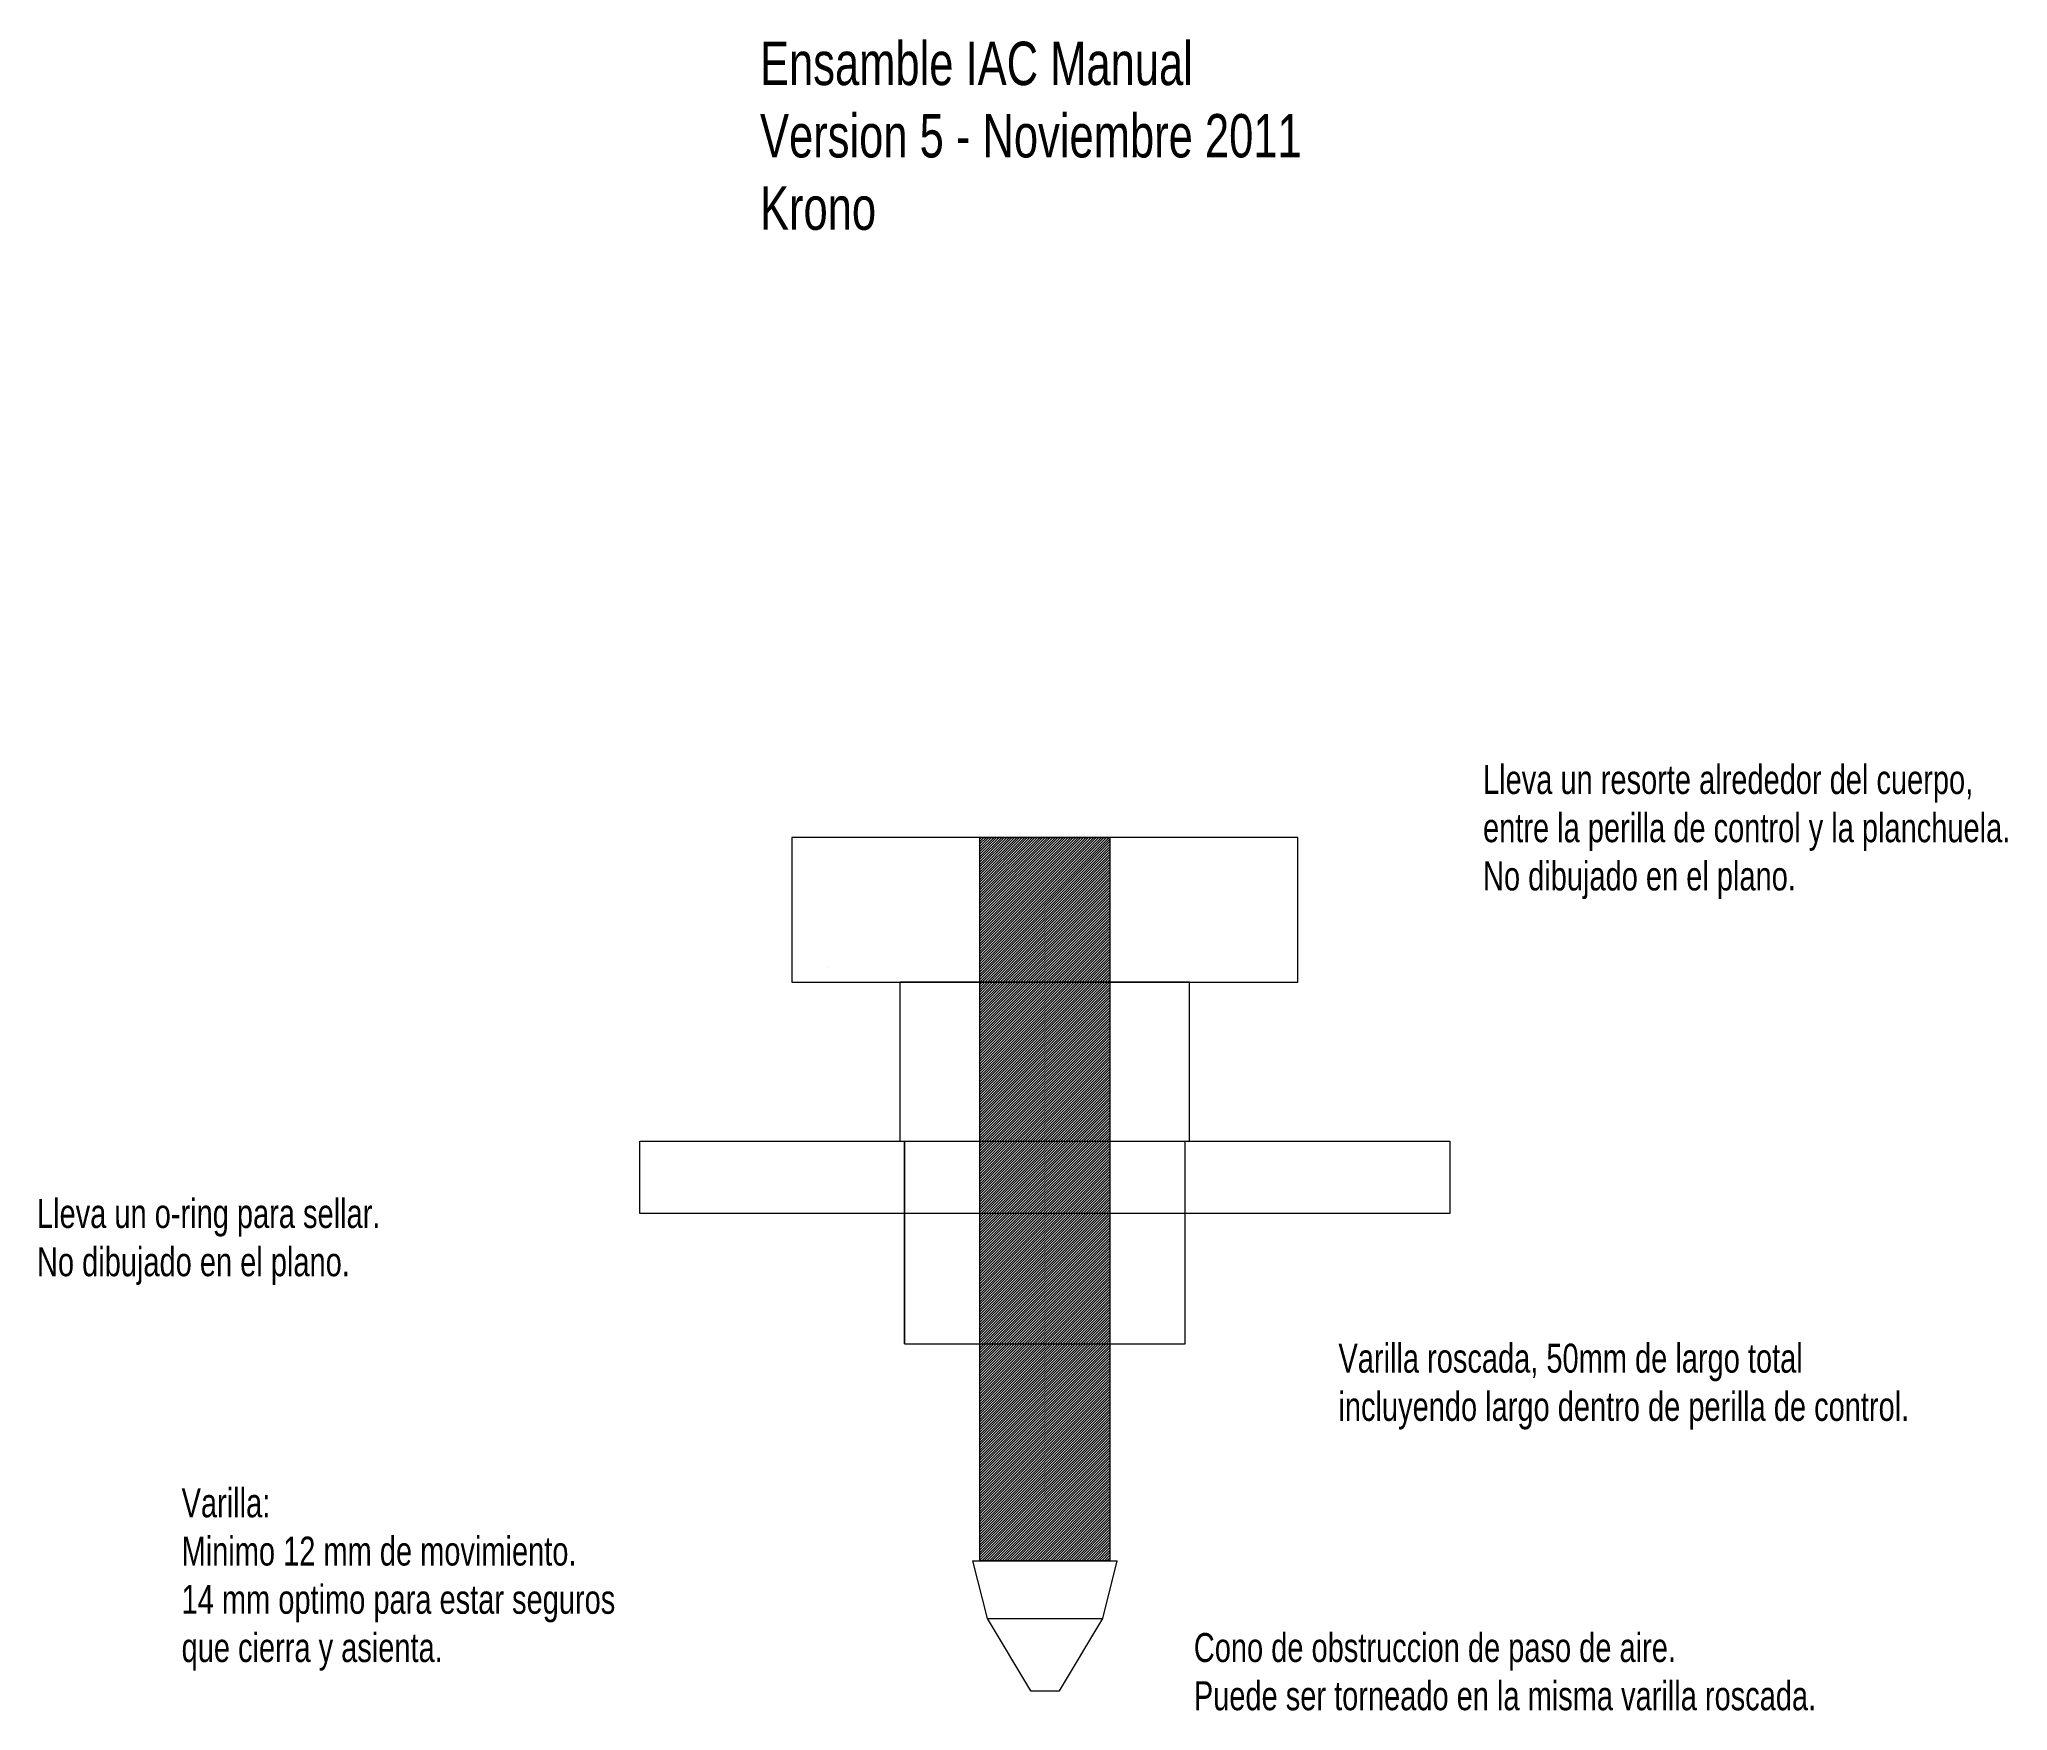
# Model space of a CAD drawing. Extents: x -60 to 76, y -25 to 90.
import ezdxf

# ---------------------------------------------------------------- set-up
doc = ezdxf.new("R2010")
doc.units = 0
for name, color, linetype, lineweight in [('cono', 7, 'CONTINUOUS', 0), ('lateral', 7, 'CONTINUOUS', 0), ('medidas', 5, 'CONTINUOUS', 0), ('roscas', 4, 'CONTINUOUS', 0)]:
    doc.layers.add(name, color=color, linetype=linetype, lineweight=lineweight)
doc.styles.get("Standard").update_dxf_attribs({"font": 'txt', "width": 0.75})

msp = doc.modelspace()

# ---------------------------------------------------------------- hatches: boundary and pattern name
at = {"layer": 'roscas'}
h = msp.add_hatch(dxfattribs=at)
h.set_pattern_fill('ANSI31', color=256, style=0)
h.set_pattern_definition([(45, (0, 0), (-0.08838835, 0.08838835), [])])
h.paths.add_polyline_path([(5.2, -15), (5.2, 35), (14.2, 35), (14.2, -15)])

# ---------------------------------------------------------------- linework, layer by layer
at = {"layer": 'cono'}
for p, q in [((4.7, -15), (14.7, -15)), ((4.7, -15), (5.7, -19)), ((13.7, -19), (14.7, -15)), ((5.7, -19), (13.7, -19)), ((5.7, -19), (8.7, -24)), ((10.7, -24), (13.7, -19)), ((8.7, -24), (10.7, -24))]:
    msp.add_line(p, q, dxfattribs=at)
at = {"layer": 'lateral'}
for p, q in [((27.2, 35), (-7.8, 35)), ((-7.8, 35), (-7.8, 25)), ((27.2, 25), (27.2, 35)), ((-5.3, 26), (-5.3, 26)), ((-7.8, 25), (27.2, 25)), ((-0.3, 14), (-0.3, 25)), ((19.7, 25), (-0.3, 25)), ((19.7, 14), (19.7, 25)), ((-18.3, 14), (37.7, 14)), ((-18.3, 9), (-18.3, 14)), ((-0.3, 14), (19.7, 14)), ((0, 0), (0, 14)), ((0, 14), (0, 0)), ((19.4, 0), (19.4, 14)), ((37.7, 14), (37.7, 9)), ((37.7, 9), (-18.3, 9)), ((0, 0), (19.4, 0))]:
    msp.add_line(p, q, dxfattribs=at)
at = {"layer": 'roscas'}
for p, q in [((5.2, -15), (5.2, 35)), ((5.2, 35), (14.2, 35)), ((14.2, 35), (14.2, -15)), ((14.2, -15), (5.2, -15))]:
    msp.add_line(p, q, dxfattribs=at)

# ---------------------------------------------------------------- texts
at = {"layer": 'medidas', "width": 100, "attachment_point": 1}
for s, insert, char_height in [('Ensamble IAC Manual\\PVersion 5 - Noviembre 2011\\PKrono', (-10, 90), 3), ('Lleva un resorte alrededor del cuerpo,\\Pentre la perilla de control y la planchuela.\\PNo dibujado en el plano.', (40, 40), 2), ('Lleva un o-ring para sellar. \\PNo dibujado en el plano.', (-60, 10), 2), ('Varilla roscada, 50mm de largo total\\Pincluyendo largo dentro de perilla de control.', (30, 0), 2), ('Varilla:\\PMinimo 12 mm de movimiento.\\P14 mm optimo para estar seguros\\Pque cierra y asienta.', (-50, -10), 2), ('Cono de obstruccion de paso de aire.\\PPuede ser torneado en la misma varilla roscada.\\P', (20, -20), 2)]:
    msp.add_mtext(s, dxfattribs=dict(at, insert=insert, char_height=char_height))

doc.saveas('drawing.dxf')
